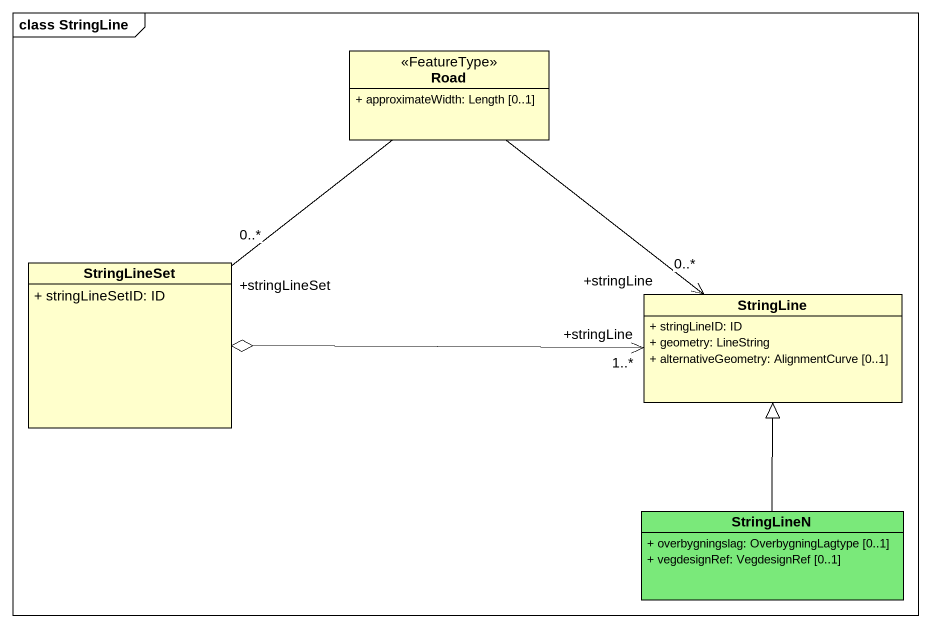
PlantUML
@startuml
mainframe class StringLine
hide circle
hide empty members
skinparam classAttributeIconSize 0
class Road <<FeatureType>> {
  + approximateWidth: Length [0..1]
}
class StringLineSet {
  + stringLineSetID: ID
}
class StringLine {
  + stringLineID: ID
  + geometry: LineString
  + alternativeGeometry: AlignmentCurve [0..1]
}
class StringLineN #7AE97A {
  + overbygningslag: OverbygningLagtype [0..1]
  + vegdesignRef: VegdesignRef [0..1]
}
Road -- "+stringLineSet\n0..*" StringLineSet
Road --> "+stringLine\n0..*" StringLine
StringLine "+stringLine\n1..*" <-left-o StringLineSet
StringLineN -up-|> StringLine
@enduml
